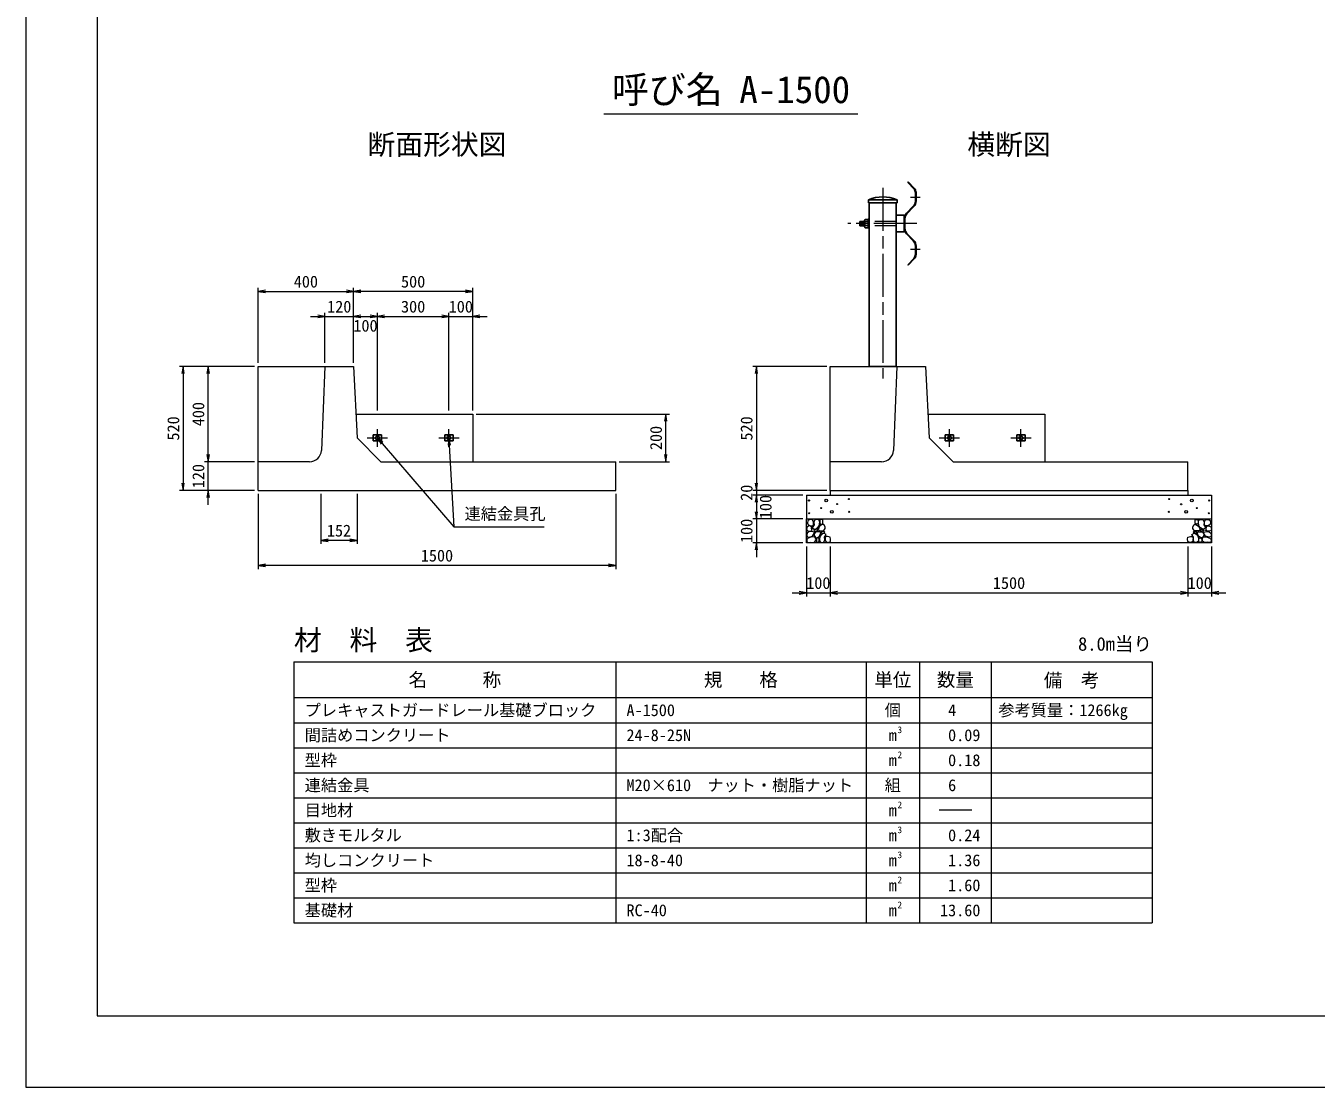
# Model space of a CAD drawing. Units: millimetres at full size, sheet at 1:15. Extents: x 0 to 12615, y 0 to 8910.
# Drawn here: x 0 to 5414, y 0 to 4455 of the extents above; entities that cross this region are included whole.
import ezdxf
from ezdxf.enums import TextEntityAlignment as Align

# ---------------------------------------------------------------- set-up
doc = ezdxf.new("R2010")
doc.units = ezdxf.units.MM
doc.header["$LTSCALE"] = 15
doc.linetypes.add('CHAIN', pattern=[18.5, 12, -1.5, 3.5, -1.5])
doc.linetypes.add('DASHED_SPACED', pattern=[12, 6, -6])
for name, color, linetype, lineweight in [('D-BMK', 2, 'CHAIN', 13), ('D-DCR-HCHn', 4, 'Continuous', 9), ('D-MTR-FRAM', 7, 'Continuous', 13), ('D-MTR-LINE', 7, 'Continuous', 13), ('D-STR-DIM', 7, 'Continuous', 13), ('D-STR-STRn', 1, 'Continuous', 25), ('D-STR-TXT', 7, 'Continuous', 13), ('D-TTL', 2, 'Continuous', 13), ('D-TTL-TXT', 7, 'Continuous', 13)]:
    doc.layers.add(name, color=color, linetype=linetype, lineweight=lineweight)
doc.layers.add('D-MTR', color=7, linetype='Continuous')
doc.layers.add('D-MTR-TXT', color=7, linetype='Continuous')
doc.styles.add('ＭＳ ゴシック', font='')
doc.styles.get('ＭＳ ゴシック').set_extended_font_data('MS Gothic')

# ---------------------------------------------------------------- blocks, each defined once
blk = doc.blocks.new('open_arrow')
at = {"color": 0, "linetype": 'Continuous', "lineweight": -2}
blk.add_lwpolyline([(7.5, 1.25), (0, 0), (7.5, -1.25)], dxfattribs=at)

msp = doc.modelspace()

# ---------------------------------------------------------------- linework, layer by layer
at = {"layer": 'D-BMK'}
for p, q in [((3595, 3775), (3595, 2975)), ((3751.89, 3734.5), (3711.95, 3734.5)), ((3738.35, 3625), (3448.65, 3625)), ((3751.89, 3515.5), (3711.95, 3515.5)), ((1475, 2687.5), (1475, 2762.5)), ((1775, 2687.5), (1775, 2762.5)), ((3875, 2687.5), (3875, 2762.5)), ((4175, 2687.5), (4175, 2762.5)), ((1432.5, 2725), (1517.5, 2725)), ((1732.5, 2725), (1817.5, 2725)), ((3832.5, 2725), (3917.5, 2725)), ((4132.5, 2725), (4217.5, 2725))]:
    msp.add_line(p, q, dxfattribs=at)
at = {"layer": 'D-DCR-HCHn'}
for points in [[(3300.6, 2380.8), (3290.2, 2383.11), (3280.95, 2378.49), (3279.8, 2368.08), (3282.11, 2359.99), (3293.66, 2356.53), (3301.75, 2356.53), (3305.22, 2362.31), (3305.22, 2375.02)], [(3309.84, 2381.95), (3306.38, 2371.55), (3307.53, 2359.99), (3299.44, 2347.28), (3309.84, 2341.5), (3321.4, 2347.28), (3328.34, 2356.53), (3330.65, 2371.55), (3328.34, 2379.64), (3321.4, 2383.11)], [(3331.8, 2379.64), (3331.8, 2365.77), (3337.58, 2362.31), (3343.36, 2365.77), (3344.52, 2373.86), (3343.36, 2380.8), (3335.27, 2383.11)], [(4918.2, 2379.64), (4918.2, 2365.77), (4912.42, 2362.31), (4906.64, 2365.77), (4905.48, 2373.86), (4906.64, 2380.8), (4914.73, 2383.11)], [(4940.16, 2381.95), (4943.62, 2371.55), (4942.47, 2359.99), (4950.56, 2347.28), (4940.16, 2341.5), (4928.6, 2347.28), (4921.66, 2356.53), (4919.35, 2371.55), (4921.66, 2379.64), (4928.6, 2383.11)], [(4949.4, 2380.8), (4959.8, 2383.11), (4969.05, 2378.49), (4970.2, 2368.08), (4967.89, 2359.99), (4956.34, 2356.53), (4948.25, 2356.53), (4944.78, 2362.31), (4944.78, 2375.02)], [(3278.64, 2351.9), (3275.17, 2341.5), (3279.8, 2334.57), (3291.35, 2333.41), (3299.24, 2336.8), (3295.98, 2344.97), (3298.29, 2349.59), (3293.66, 2354.22), (3286.73, 2356.53)], [(3300.58, 2313.5), (3309.14, 2326.35), (3308.07, 2329.56), (3296.3, 2332.77), (3285.6, 2331.7), (3278.11, 2325.28), (3277.03, 2317.78), (3278.11, 2310.29), (3286.67, 2308.15)], [(3312.16, 2341.5), (3306.38, 2336.88), (3308.69, 2333.41), (3316.78, 2333.41), (3320.25, 2334.57), (3322.56, 2339.19), (3319.09, 2342.66)], [(3330.54, 2313.5), (3335.89, 2326.35), (3331.61, 2331.7), (3318.77, 2331.7), (3313.42, 2329.56), (3308.07, 2322.07), (3308.07, 2315.64), (3313.42, 2307.08), (3319.84, 2306.01)], [(3329.49, 2354.22), (3323.71, 2340.35), (3328.34, 2334.57), (3342.21, 2334.57), (3347.98, 2336.88), (3353.76, 2344.97), (3353.76, 2351.9), (3347.98, 2361.15), (3341.05, 2362.31)], [(3346.59, 2325.28), (3351.94, 2329.56), (3349.8, 2332.77), (3342.31, 2332.77), (3339.1, 2331.7), (3336.96, 2327.42), (3340.17, 2324.21)], [(4920.51, 2354.22), (4926.29, 2340.35), (4921.66, 2334.57), (4907.79, 2334.57), (4902.02, 2336.88), (4896.24, 2344.97), (4896.24, 2351.9), (4902.02, 2361.15), (4908.95, 2362.31)], [(4903.41, 2325.28), (4898.06, 2329.56), (4900.2, 2332.77), (4907.69, 2332.77), (4910.9, 2331.7), (4913.04, 2327.42), (4909.83, 2324.21)], [(4919.46, 2313.5), (4914.11, 2326.35), (4918.39, 2331.7), (4931.23, 2331.7), (4936.58, 2329.56), (4941.93, 2322.07), (4941.93, 2315.64), (4936.58, 2307.08), (4930.16, 2306.01)], [(4937.84, 2341.5), (4943.62, 2336.88), (4941.31, 2333.41), (4933.22, 2333.41), (4929.75, 2334.57), (4927.44, 2339.19), (4930.91, 2342.66)], [(4949.42, 2313.5), (4940.86, 2326.35), (4941.93, 2329.56), (4953.7, 2332.77), (4964.4, 2331.7), (4971.89, 2325.28), (4972.97, 2317.78), (4971.89, 2310.29), (4963.33, 2308.15)], [(4971.36, 2351.9), (4974.83, 2341.5), (4970.2, 2334.57), (4958.65, 2333.41), (4950.76, 2336.8), (4954.02, 2344.97), (4951.71, 2349.59), (4956.34, 2354.22), (4963.27, 2356.53)], [(3304.86, 2286.75), (3312.35, 2289.96), (3314.49, 2300.66), (3310.21, 2308.15), (3302.72, 2310.29), (3293.09, 2309.22), (3282.39, 2304.94), (3277.03, 2298.52), (3277.03, 2291.03), (3280.25, 2286.75), (3293.09, 2287.82)], [(3328.4, 2289.96), (3328.4, 2302.8), (3323.05, 2306.01), (3317.7, 2302.8), (3316.63, 2295.31), (3317.7, 2288.89), (3325.19, 2286.75)], [(3348.73, 2287.82), (3351.94, 2297.45), (3350.87, 2308.15), (3358.36, 2319.93), (3348.73, 2325.28), (3338.03, 2319.93), (3331.61, 2311.36), (3329.47, 2297.45), (3331.61, 2289.96), (3338.03, 2286.75)], [(3357.29, 2288.89), (3366.92, 2286.75), (3375.49, 2291.03), (3376.56, 2300.66), (3374.42, 2308.15), (3363.71, 2311.36), (3356.22, 2311.36), (3353.01, 2306.01), (3353.01, 2294.24)], [(4892.71, 2288.89), (4883.08, 2286.75), (4874.51, 2291.03), (4873.44, 2300.66), (4875.58, 2308.15), (4886.29, 2311.36), (4893.78, 2311.36), (4896.99, 2306.01), (4896.99, 2294.24)], [(4901.27, 2287.82), (4898.06, 2297.45), (4899.13, 2308.15), (4891.64, 2319.93), (4901.27, 2325.28), (4911.97, 2319.93), (4918.39, 2311.36), (4920.53, 2297.45), (4918.39, 2289.96), (4911.97, 2286.75)], [(4921.6, 2289.96), (4921.6, 2302.8), (4926.95, 2306.01), (4932.3, 2302.8), (4933.37, 2295.31), (4932.3, 2288.89), (4924.81, 2286.75)], [(4945.14, 2286.75), (4937.65, 2289.96), (4935.51, 2300.66), (4939.79, 2308.15), (4947.28, 2310.29), (4956.91, 2309.22), (4967.61, 2304.94), (4972.97, 2298.52), (4972.97, 2291.03), (4969.75, 2286.75), (4956.91, 2287.82)]]:
    msp.add_lwpolyline(points, close=True, dxfattribs=at)
for centre, radius in [((3285.73, 2462.43), 2.25), ((3358.34, 2462.43), 5.62), ((3403.69, 2447.35), 2.25), ((3453.13, 2468.48), 2.25), ((4796.87, 2468.48), 2.25), ((4847.29, 2446.64), 2.25), ((4891.66, 2462.43), 5.62), ((4964.27, 2462.43), 2.25), ((3286.87, 2408.92), 2.25), ((3337.29, 2430.76), 2.25), ((3381.66, 2414.97), 5.62), ((3454.27, 2414.97), 2.25), ((4795.73, 2414.97), 2.25), ((4868.34, 2414.97), 5.62), ((4912.71, 2430.76), 2.25), ((4963.13, 2408.92), 2.25)]:
    msp.add_circle(centre, radius, dxfattribs=at)
at = {"layer": 'D-MTR-FRAM'}
for p, q in [((1125, 1785), (4725, 1785)), ((1125, 1785), (1125, 690)), ((4050, 1785), (4050, 690)), ((4725, 1785), (4725, 690)), ((1125, 690), (4725, 690))]:
    msp.add_line(p, q, dxfattribs=at)
at = {"layer": 'D-MTR-LINE'}
for p, q in [((2475, 1785), (2475, 690)), ((3525, 1785), (3525, 690)), ((3750, 1785), (3750, 690)), ((1125, 1635), (4725, 1635)), ((1125, 1530), (4725, 1530)), ((1125, 1425), (4725, 1425)), ((1125, 1320), (4725, 1320)), ((1125, 1215), (4725, 1215)), ((1125, 1110), (4725, 1110)), ((1125, 1005), (4725, 1005)), ((1125, 900), (4725, 900)), ((1125, 795), (4725, 795))]:
    msp.add_line(p, q, dxfattribs=at)
at = {"layer": 'D-STR-DIM'}
for p, q in [((975, 3040), (975, 3355)), ((975, 3340), (1375, 3340)), ((1375, 3040), (1375, 3355)), ((1375, 3040), (1375, 3355)), ((1875, 3340), (1375, 3340)), ((1875, 2840), (1875, 3355)), ((1255, 3040), (1255, 3250)), ((1375, 3040), (1375, 3250)), ((1375, 3040), (1375, 3250)), ((1475, 2840), (1475, 3250)), ((1475, 2840), (1475, 3250)), ((1775, 2840), (1775, 3250)), ((1775, 2840), (1775, 3250)), ((1875, 2840), (1875, 3250)), ((1195, 3235), (1435, 3235)), ((1375, 3235), (1475, 3235)), ((1475, 3235), (1775, 3235)), ((1715, 3235), (1935, 3235)), ((960, 3025), (645, 3025)), ((660, 3025), (660, 2505)), ((960, 3025), (750, 3025)), ((765, 2625), (765, 3025)), ((3360, 3025), (3050, 3025)), ((3065, 3025), (3065, 2505)), ((1890, 2825), (2700, 2825)), ((2685, 2625), (2685, 2825)), ((765, 2445), (765, 2685)), ((960, 2625), (750, 2625)), ((960, 2625), (750, 2625)), ((2490, 2625), (2700, 2625)), ((3065, 2565), (3065, 2425)), ((960, 2505), (645, 2505)), ((960, 2505), (750, 2505)), ((3360, 2505), (3050, 2505)), ((3360, 2505), (3050, 2505)), ((975, 2490), (975, 2175)), ((1238, 2490), (1238, 2280)), ((1390, 2490), (1390, 2280)), ((2475, 2490), (2475, 2175)), ((3260, 2485), (3050, 2485)), ((3260, 2485), (3050, 2485)), ((3065, 2485), (3065, 2385)), ((3065, 2445), (3065, 2225)), ((3260, 2385), (3050, 2385)), ((3260, 2385), (3050, 2385)), ((1390, 2295), (1238, 2295)), ((3260, 2285), (3050, 2285)), ((3275, 2270), (3275, 2060)), ((3375, 2270), (3375, 2060)), ((3375, 2270), (3375, 2060)), ((4875, 2270), (4875, 2060)), ((4875, 2270), (4875, 2060)), ((4975, 2270), (4975, 2060)), ((2475, 2190), (975, 2190)), ((3215, 2075), (3435, 2075)), ((3375, 2075), (4875, 2075)), ((4815, 2075), (5035, 2075)), ((3968.32, 1162.5), (3831.68, 1162.5))]:
    msp.add_line(p, q, dxfattribs=at)
at = {"layer": 'D-STR-STRn'}
for p, q in [((3702.15, 3800), (3699.93, 3797.7)), ((3699.93, 3797.7), (3725.38, 3771.34)), ((3702.15, 3800), (3727.68, 3773.56)), ((3731.95, 3719.32), (3731.95, 3755.08)), ((3735.15, 3719.32), (3735.15, 3755.08)), ((3534.85, 3725), (3534.85, 3712.5)), ((3655.15, 3725), (3534.85, 3725)), ((3655.15, 3712.5), (3534.85, 3712.5)), ((3537.85, 3712.5), (3537.85, 3025)), ((3652.15, 3712.5), (3652.15, 3660)), ((3655.15, 3725), (3655.15, 3712.5)), ((3723.42, 3698.2), (3694.58, 3668.34)), ((3725.72, 3695.98), (3696.88, 3666.12)), ((3498.65, 3634), (3518.65, 3634)), ((3498.65, 3634), (3498.65, 3616)), ((3501.15, 3634), (3501.15, 3616)), ((3503.65, 3634), (3503.65, 3616)), ((3506.15, 3634), (3506.15, 3616)), ((3508.65, 3634), (3508.65, 3616)), ((3511.15, 3634), (3511.15, 3616)), ((3513.65, 3634), (3513.65, 3616)), ((3516.15, 3634), (3516.15, 3616)), ((3518.65, 3611.98), (3518.65, 3638.02)), ((3518.65, 3634), (3518.65, 3616)), ((3534.65, 3642.31), (3522.11, 3642.31)), ((3534.65, 3633.63), (3522.11, 3633.63)), ((3537.85, 3643.5), (3534.65, 3643.5)), ((3534.65, 3643.5), (3534.65, 3606.5)), ((3534.65, 3607.69), (3534.65, 3642.31)), ((3537.85, 3636), (3534.65, 3636)), ((3537.85, 3643.5), (3537.85, 3606.5)), ((3652.15, 3660), (3652.15, 3590)), ((3685.15, 3660), (3652.15, 3660)), ((3685.15, 3660), (3685.15, 3590)), ((3685.15, 3605), (3685.15, 3645)), ((3688.35, 3605), (3688.35, 3645)), ((3688.35, 3607.69), (3688.35, 3642.31)), ((3498.65, 3616), (3518.65, 3616)), ((3534.65, 3616.37), (3522.11, 3616.37)), ((3534.65, 3607.69), (3522.11, 3607.69)), ((3537.85, 3614), (3534.65, 3614)), ((3537.85, 3606.5), (3534.65, 3606.5)), ((3685.15, 3590), (3652.15, 3590)), ((3652.15, 3590), (3652.15, 3025)), ((3723.42, 3551.8), (3694.58, 3581.66)), ((3725.72, 3554.02), (3696.88, 3583.88)), ((3731.95, 3530.68), (3731.95, 3494.92)), ((3735.15, 3530.68), (3735.15, 3494.92)), ((3699.93, 3452.3), (3725.38, 3478.66)), ((3702.15, 3450), (3727.68, 3476.44)), ((3702.15, 3450), (3699.93, 3452.3)), ((3652.15, 3025), (3537.85, 3025)), ((1457.5, 2737.5), (1457.5, 2712.5)), ((1457.5, 2737.5), (1492.5, 2737.5)), ((1457.5, 2712.5), (1492.5, 2712.5)), ((1492.5, 2737.5), (1492.5, 2712.5)), ((1757.5, 2737.5), (1757.5, 2712.5)), ((1757.5, 2737.5), (1792.5, 2737.5)), ((1757.5, 2712.5), (1792.5, 2712.5)), ((1792.5, 2737.5), (1792.5, 2712.5)), ((3857.5, 2737.5), (3857.5, 2712.5)), ((3857.5, 2737.5), (3892.5, 2737.5)), ((3857.5, 2712.5), (3892.5, 2712.5)), ((3892.5, 2737.5), (3892.5, 2712.5)), ((4157.5, 2737.5), (4157.5, 2712.5)), ((4157.5, 2737.5), (4192.5, 2737.5)), ((4157.5, 2712.5), (4192.5, 2712.5)), ((4192.5, 2737.5), (4192.5, 2712.5))]:
    msp.add_line(p, q, dxfattribs=at)
at = {"layer": 'D-STR-STRn', "linetype": 'DASHED_SPACED', "lineweight": 13}
for p, q in [((3652.15, 3634.23), (3537.85, 3634.23)), ((3652.15, 3615.77), (3537.85, 3615.77))]:
    msp.add_line(p, q, dxfattribs=at)
at = {"layer": 'D-STR-STRn', "lineweight": 13}
for p, q in [((975, 2625), (975, 3025)), ((975, 3025), (1295, 3025)), ((1255, 3025), (1240.03, 2672.88)), ((1295, 3025), (1375, 3025)), ((1375, 3025), (1390, 2725)), ((3375, 2625), (3375, 3025)), ((3375, 3025), (3695, 3025)), ((3655, 3025), (3640.03, 2672.88)), ((3695, 3025), (3775, 3025)), ((3775, 3025), (3790, 2725)), ((1385, 2825), (1875, 2825)), ((1875, 2825), (1875, 2625)), ((3785, 2825), (4275, 2825)), ((4275, 2825), (4275, 2625)), ((1390, 2725), (1490, 2625)), ((3790, 2725), (3890, 2625)), ((1190.08, 2625), (975, 2625)), ((975, 2505), (975, 2625)), ((1490, 2625), (2475, 2625)), ((2475, 2505), (2475, 2625)), ((3590.08, 2625), (3375, 2625)), ((3375, 2505), (3375, 2625)), ((3890, 2625), (4875, 2625)), ((4875, 2505), (4875, 2625)), ((975, 2505), (2475, 2505)), ((3375, 2505), (4875, 2505)), ((3375, 2505), (3375, 2485)), ((4875, 2505), (4875, 2485)), ((3275, 2485), (4975, 2485)), ((3275, 2485), (3275, 2385)), ((4975, 2485), (4975, 2385)), ((3275, 2285), (3275, 2385)), ((3275, 2385), (4975, 2385)), ((4975, 2385), (4975, 2285)), ((4975, 2285), (3275, 2285))]:
    msp.add_line(p, q, dxfattribs=at)
at = {"layer": 'D-STR-STRn'}
for centre in [(1475, 2725), (1775, 2725), (3875, 2725), (4175, 2725)]:
    msp.add_circle(centre, 8, dxfattribs=at)
for centre, radius, start, end in [((3595, 3580.25), 156.75, 67.4351, 112.5649), ((3708.55, 3755.08), 23.4, 0, 44), ((3708.55, 3755.08), 26.6, 0, 44), ((3701.55, 3719.32), 30.4, 316, 0), ((3701.55, 3719.32), 33.6, 316, 0), ((3523.1, 3637.97), 4.45, 102.80038, 257.19962), ((3531.15, 3625), 12.5, 136.3091, 223.6909), ((3718.75, 3645), 33.6, 136, 180), ((3718.75, 3645), 30.4, 136, 180), ((3523.1, 3612.03), 4.45, 102.80038, 257.19962), ((3718.75, 3605), 33.6, 180, 224), ((3718.75, 3605), 30.4, 180, 224), ((3701.55, 3530.68), 30.4, 0, 44), ((3701.55, 3530.68), 33.6, 0, 44), ((3708.55, 3494.92), 23.4, 316, 0), ((3708.55, 3494.92), 26.6, 316, 0)]:
    msp.add_arc(centre, radius, start, end, dxfattribs=at)
at = {"layer": 'D-STR-STRn', "lineweight": 13}
for centre in [(1190.08, 2675), (3590.08, 2675)]:
    msp.add_arc(centre, 50, 270, 357.56639, dxfattribs=at)
at = {"layer": 'D-STR-TXT'}
for points in [[(1475, 2725), (1494.55, 2702.25), (1795.55, 2351.92), (2175, 2351.92)], [(1775, 2725), (1776.65, 2695.05), (1795.55, 2351.92)]]:
    msp.add_lwpolyline(points, dxfattribs=at)
at = {"layer": 'D-TTL'}
for points in [[(0, 0), (12615, 0), (12615, 8910), (0, 8910)], [(300, 300), (12315, 300), (12315, 8610), (300, 8610)]]:
    msp.add_lwpolyline(points, close=True, dxfattribs=at)
at = {"layer": 'D-TTL-TXT'}
msp.add_line((2425, 4085), (3490.7, 4085), dxfattribs=at)

# ---------------------------------------------------------------- block references
at = {"layer": 'D-STR-DIM', "xscale": 4, "yscale": 4}
for p in [(975, 3340), (1375, 3340), (1375, 3235), (1375, 3235), (1475, 3235), (1875, 3235), (1238, 2295), (975, 2190), (3375, 2075), (3375, 2075), (4975, 2075)]:
    msp.add_blockref('open_arrow', p, dxfattribs=at)
for p, rotation in [((1375, 3340), 180), ((1875, 3340), 180), ((1255, 3235), 180), ((1475, 3235), 180), ((1775, 3235), 180), ((1775, 3235), 180), ((660, 3025), 270), ((765, 3025), 270), ((3065, 3025), 270), ((2685, 2825), 270), ((765, 2625), 90), ((765, 2625), 90), ((2685, 2625), 90), ((660, 2505), 90), ((765, 2505), 270), ((3065, 2505), 90), ((3065, 2505), 90), ((3065, 2485), 270), ((3065, 2485), 270), ((3065, 2385), 90), ((3065, 2385), 90), ((1390, 2295), 180), ((3065, 2285), 270), ((2475, 2190), 180), ((3275, 2075), 180), ((4875, 2075), 180), ((4875, 2075), 180)]:
    msp.add_blockref('open_arrow', p, dxfattribs=dict(at, rotation=rotation))
at = {"layer": 'D-STR-TXT', "xscale": 4, "yscale": 4}
for p, rotation in [((1475, 2725), 310.7), ((1775, 2725), 273.2)]:
    msp.add_blockref('open_arrow', p, dxfattribs=dict(at, rotation=rotation))

# ---------------------------------------------------------------- texts
at = {"layer": 'D-MTR', "style": 'ＭＳ ゴシック'}
msp.add_text('材\u3000料\u3000表', height=85.45, dxfattribs=at).set_placement((1125, 1808.55), align=Align.BOTTOM_LEFT)
msp.add_text('8.0m当り', height=56.96, dxfattribs=at).set_placement((4725, 1815), align=Align.BOTTOM_RIGHT)
at = {"layer": 'D-MTR-TXT', "style": 'ＭＳ ゴシック'}
for s, height, p in [('名\u3000\u3000\u3000称', 56.96, (1800, 1710)), ('規\u3000\u3000格', 56.96, (3000, 1710)), ('単位', 56.96, (3637.5, 1710)), ('数量', 56.96, (3900, 1710)), ('備\u3000考', 56.96, (4387.5, 1708.17)), ('個', 49.84, (3637.5, 1582.5)), ('m', 49.84, (3637.5, 1477.5)), ('m', 49.84, (3637.5, 1372.5)), ('組', 49.84, (3637.5, 1267.5)), ('m', 49.84, (3637.5, 1162.5)), ('m', 49.84, (3637.5, 1057.5)), ('m', 49.84, (3637.5, 952.5)), ('m', 49.84, (3637.5, 847.5)), ('m', 49.84, (3637.5, 742.5))]:
    msp.add_text(s, height=height, dxfattribs=at).set_placement(p, align=Align.MIDDLE_CENTER)
for s, p in [('プレキャストガードレール基礎ブロック', (1170, 1582.5)), ('A-1500', (2520, 1582.5)), ('参考質量：1266kg', (4080, 1582.5)), ('間詰めコンクリート', (1170, 1477.5)), ('24-8-25N', (2520, 1477.5)), ('型枠', (1170, 1372.5)), ('連結金具', (1170, 1267.5)), ('M20×610\u3000ナット・樹脂ナット', (2520, 1267.5)), ('目地材', (1170, 1162.5)), ('敷きモルタル', (1170, 1057.5)), ('1:3配合', (2520, 1057.5)), ('均しコンクリート', (1170, 952.5)), ('18-8-40', (2520, 952.5)), ('型枠', (1170, 847.5)), ('基礎材', (1170, 742.5)), ('RC-40', (2520, 742.5))]:
    msp.add_text(s, height=49.84, dxfattribs=at).set_placement(p, align=Align.MIDDLE_LEFT)
for s, p in [('4   ', (4005, 1582.5)), ('0.09', (4005, 1477.5)), ('0.18', (4005, 1372.5)), ('6   ', (4005, 1267.5)), ('0.24', (4005, 1057.5)), ('1.36', (4005, 952.5)), ('1.60', (4005, 847.5)), ('13.60', (4005, 742.5))]:
    msp.add_text(s, height=49.84, dxfattribs=at).set_placement(p, align=Align.MIDDLE_RIGHT)
for s, p in [('3', (3657.1, 1477.5)), ('2', (3657.1, 1372.5)), ('2', (3657.1, 1162.5)), ('3', (3657.1, 1057.5)), ('3', (3657.1, 952.5)), ('2', (3657.1, 847.5)), ('2', (3657.1, 742.5))]:
    msp.add_text(s, height=28.48, dxfattribs=at).set_placement(p, align=Align.BOTTOM_LEFT)
at = {"layer": 'D-STR-DIM', "style": 'ＭＳ ゴシック'}
for s, p in [('400', (1175, 3381.25)), ('500', (1625, 3381.25)), ('120', (1315, 3276.25)), ('300', (1625, 3276.25)), ('100', (1825, 3276.25)), ('100', (1425, 3196.25)), ('152', (1314, 2336.25)), ('1500', (1725, 2231.25)), ('100', (3325, 2116.25)), ('1500', (4125, 2116.25)), ('100', (4925, 2116.25))]:
    msp.add_text(s, height=49.84, dxfattribs=at).set_placement(p, align=Align.MIDDLE_CENTER)
for s, p in [('400', (723.75, 2825)), ('520', (618.75, 2765)), ('200', (2643.75, 2725)), ('520', (3023.75, 2765)), ('120', (723.75, 2565)), ('20', (3023.75, 2495)), ('100', (3103.75, 2435)), ('100', (3023.75, 2335))]:
    msp.add_text(s, height=49.84, rotation=90, dxfattribs=at).set_placement(p, align=Align.MIDDLE_CENTER)
at = {"layer": 'D-STR-TXT', "style": 'ＭＳ ゴシック'}
msp.add_text('連結金具孔', height=49.84, dxfattribs=at).set_placement((1840.55, 2366.92), align=Align.BOTTOM_LEFT)
at = {"layer": 'D-TTL-TXT', "style": 'ＭＳ ゴシック'}
for s, height, p in [('呼び名', 113.9, (2691.25, 4096.25)), ('A-1500', 113.9, (3225.96, 4096.25)), ('断面形状図', 85.45, (1725, 3888.61)), ('横断図', 85.45, (4125, 3888.61))]:
    msp.add_text(s, height=height, dxfattribs=at).set_placement(p, align=Align.BOTTOM_CENTER)

doc.saveas('drawing.dxf')
